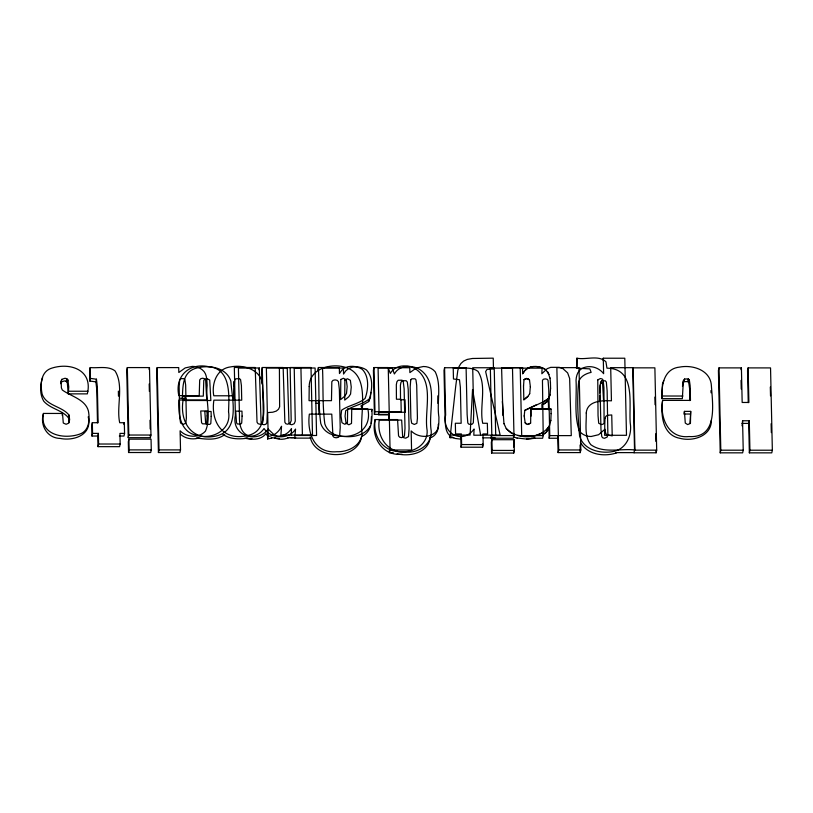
<?xml version="1.0" encoding="UTF-8"?>
<svg xmlns="http://www.w3.org/2000/svg" width="813" height="813" viewBox="0 0 813 813"><rect width="100%" height="100%" fill="white"/><g stroke="black" fill="none" stroke-linecap="round" stroke-linejoin="round"><path stroke-width="1.22" d="M438.258 424.274C438.837 430.148 435.829 436.296 429.864 437.973M291.247 434.965L291.481 428.553C288.564 433.258 283.361 436.246 277.802 436.185L274.133 434.782L268.138 429.051C257.375 444.416 230.922 435.707 235.384 415.423L234.327 367.476L255.201 367.486L257.02 422.16L258.067 423.705L259.916 424.223L261.786 423.715L262.823 422.191L263.249 411.469L262.284 367.496L283.158 367.506L284.865 422.252L285.851 423.746L287.711 424.244L290.139 423.197L291.196 420.656L290.139 367.506L311.013 367.517L312.497 434.975L280.892 435.118L281.552 426.246C279.123 431.591 274.266 436.002 268.188 436.327L267.609 438.969L271.776 438.126M311.003 438.126L294.753 438.116L295.566 429.061C288.95 440.057 270.729 438.796 264.052 428.532C261.014 433.024 256.054 436.205 250.536 436.164M371.114 423.482L371.439 416.551M550.828 420.585L551.112 413.502M599.598 392.994L599.984 384.945M689.993 423.614L690.715 411.388L684.434 411.378L684.048 413.136M711.345 420.341C711.588 436.185 693.011 441.733 680.125 438.359C662.493 435.351 660.491 414.721 662.625 400.392L690.471 400.403L690.156 385.809L689.333 379.915L688.296 378.919L684.607 379.031L683.408 380.342L682.341 398.665L661.945 398.655L662.453 384.061L663.754 380.596M370.799 392.344L370.393 397.648L368.604 401.602L360.901 406.043M523.542 385.982L523.979 379.549M550.553 388.228L550.106 394.752L548.308 398.705L544.029 401.673M529.7 393.817L530.34 386.642M233.738 386.145L234.469 380.992M682.483 386.378L683.215 381.226M453.705 437.689L450.056 437.689L450.321 435.189M450.056 437.689L455.717 386.246L457.81 370.443L459.04 366.592L460.93 363.482L463.613 361.094L467.201 359.437L472.475 358.472L493.237 358.157L493.471 368.929L487.028 369.417L485.635 371.571L500.147 435.077L473.816 435.219L474.06 429C462.963 444.792 441.51 433.756 445.636 415.016L444.589 367.74L466.103 367.75L467.129 414.467L467.8 422.963L468.725 424.101L470.493 424.488L472.353 424.051L473.329 422.74L473.715 413.36L472.709 367.75L494.223 367.761L495.706 435.229M524.202 416.022L524.792 410.28L536.011 404.945M430.219 437.048C428.969 452.638 409.864 457.119 397.11 453.776M43.455 413.441C39.146 435.087 64.207 439.599 79.613 434.142C89.278 431.002 90.019 419.467 88.404 411.002C85.223 399.234 71.046 396.459 62.316 390.006L61.392 387.892L61.178 381.053L61.818 379.356L64.989 378.269L66.778 378.675L67.875 379.895L67.296 382.537L68.262 393.868L87.326 393.878C93.292 369.732 69.603 361.744 50.528 368.574C40.538 372.557 40.294 384.966 42.103 393.949C46.117 406.043 61.93 406.033 69.075 415.148L69.633 419.701L68.8 423.136L66.107 424.274L63.282 423.034L62.52 413.451L43.455 413.441C39.735 425.25 47.134 438.126 60.132 438.431C74.379 441.307 92.641 434.528 88.211 416.825M60.599 383.695L61.818 379.356M67.296 382.537L66.199 381.317L66.778 378.675M62.134 415.209L62.52 413.451M68.262 393.868L68.749 386.968L67.875 379.895M69.044 422.343L68.495 417.791L69.075 415.148M119.348 436.042L123.983 436.042L124.562 433.41L124.328 422.73L119.694 422.73C116.147 406.337 124.247 385.545 114.989 370.85C107.977 365.586 98.343 368.37 90.213 367.557L89.633 370.189L89.867 381.073L95.873 381.836L96.757 389.254L97.499 422.862M89.867 381.073L90.446 378.431L90.213 367.557M95.873 381.836L96.452 379.204L90.446 378.431M96.452 379.204L97.336 386.622L98.129 422.719L92.326 422.719L91.747 425.351L91.981 436.032L97.784 436.032L98.363 433.39L92.56 433.39L91.981 436.032M124.562 433.41L119.928 433.4L120.161 444.03L119.582 446.662L98.017 446.652L98.597 444.02L98.363 433.39M127.326 367.578L126.747 370.21L128.23 437.668L150.385 437.689L150.964 435.046L149.48 367.588L127.326 367.578L128.81 435.036L128.23 437.668M123.942 424.488L124.328 422.73M128.901 439.152L128.322 441.794L128.556 452.516L150.71 452.526L151.289 449.894L151.045 439.162L128.901 439.152L129.135 449.884L128.556 452.516M149.094 369.346L149.48 367.588M157.194 367.588L156.614 370.23L158.423 452.536L179.937 452.546L180.516 449.904L180.1 430.778C186.634 437.526 198.941 438.451 205.425 431.164C211.614 417.079 205.394 400.372 207.173 385.514C206.807 380.799 207.112 375.606 204.124 371.622A14.543 13.821 12.4 0 0 192.315 366.389L185.212 367.913L178.819 372.496L178.708 367.598L157.194 367.588L159.002 449.894L158.423 452.536M182.905 396.124L203.301 396.134L203.778 380.454L204.988 379.132L207.02 378.695L209.713 380.017L210.852 400.514L183.006 400.494C179.643 422.658 192.163 441.52 216.319 435.981C240.536 430.199 232.03 399.102 230.821 381.023C226.024 366.572 207.274 364.468 194.683 368.655C181.899 373.36 182.945 387.75 182.325 398.756L185.923 398.766M233.595 398.431L234.662 380.108L235.861 378.797L239.55 378.685L240.587 379.681L241.41 385.575L241.725 400.169L213.88 400.159C210.526 422.313 223.047 441.174 247.193 435.636C270.282 431.042 262.589 402.1 262.64 385.525C261.888 369.935 243.92 364.254 230.78 366.887C216.797 368.38 211.421 383.502 213.789 395.779L234.174 395.799M258.9 369.752L259.286 367.994L238.412 367.984L239.469 415.931C239.174 423.746 240.587 433.827 249.591 436.042M262.284 367.496L261.705 370.128L262.01 383.949M317.832 370.159L318.411 367.517L339.336 367.537L339.468 373.543L341.653 370.382L344.438 368.126L347.822 366.765A18.211 17.297 12.4 0 1 362.252 369.346C369.488 376.592 368.33 389.64 365.098 398.451C358.228 404.132 348.858 405.179 341.612 410.189L340.982 415.778L341.958 422.669L344.742 424.274L347.425 422.923L347.649 408.868L367.832 408.878C372.435 430.362 353.269 439.914 334.56 435.29C328.32 434.02 322.659 429.671 320.759 423.471C318.249 404.945 319.265 386.155 318.411 367.517M374.397 414.366L374.976 411.724L401.226 411.744L400.951 399.234L396.429 399.234L396.327 384.671L396.917 381.744L398.157 380.26L402.079 380.199L403.228 381.521L404.132 388.817L405.006 428.319L404.427 436.144L401.642 437.668L399.671 437.221L398.563 435.89L397.567 419.569L375.149 419.559C372.547 437.211 383.787 453.004 402.638 451.601C414.772 452.445 428.075 443.624 427.13 430.423C423.827 411.002 435.382 380.83 414.782 368.462C406.825 364.265 395.027 364.773 390.301 373.452L388.096 367.557L374 367.547L373.421 370.189L374.397 414.366L389.397 414.376M368.604 401.602C371.917 391.836 374.275 378.025 366.338 369.864A18.211 17.297 12.4 0 0 351.907 367.283L348.523 368.635L345.738 370.891L343.553 374.051L343.421 368.045L322.497 368.035C323.35 386.663 322.334 405.453 324.844 423.98C326.369 428.858 330.19 432.658 334.844 434.65C346.704 438.227 363.452 438.105 370.393 425.982M371.531 411.144L371.917 409.386L351.734 409.376L351.511 423.431L348.828 424.782L346.043 423.177L345.068 416.286L345.688 410.697C352.933 405.687 362.313 404.64 369.183 398.97M375.149 419.559C370.535 437.018 382.577 456.388 402.059 454.233M379.061 412.242L405.311 412.252L405.037 399.742L400.514 399.742L400.413 385.179L401.002 382.252L402.242 380.769L406.165 380.718L407.313 382.029L408.217 389.325L409.081 428.827L408.512 436.652L405.728 438.177L403.756 437.729L402.648 436.398L401.652 420.077L379.234 420.067C376.632 437.719 387.872 453.512 406.724 452.109C418.858 452.953 432.16 444.132 431.215 430.941C427.912 411.52 439.467 381.338 418.868 368.97C410.911 364.773 399.112 365.281 394.376 373.97L392.181 368.065L378.086 368.065L379.061 412.242L378.482 414.874L388.482 414.884M393.279 452.658L389.488 452.658L390.067 450.016L388.248 367.71L409.762 367.72L409.874 372.618L416.266 368.035L423.37 366.511A14.543 13.821 12.4 0 1 435.179 371.744C441.906 385.586 436.551 402.435 438.918 417.201C438.725 421.937 439.416 427.211 436.479 431.286C429.996 438.573 417.689 437.648 411.154 430.9L411.571 450.026L390.067 450.016M444.589 367.74L444.01 370.372L445.057 417.658C445.473 424.193 444.863 432.374 451.002 436.571M461.042 447.201L461.621 444.569L461.388 433.939L455.575 433.939L455.341 423.258L461.154 423.258L460.351 387.171L459.477 379.742L453.461 378.98L453.227 368.096C461.357 368.919 470.991 366.135 478.003 371.389C487.261 386.094 479.172 406.886 482.719 423.278L487.353 423.278L487.587 433.949L482.952 433.949L483.186 444.579L482.607 447.211L461.042 447.201L460.808 436.571M491.245 438.217L491.824 435.585L490.341 368.116L512.495 368.126L513.979 435.595L513.399 438.227L491.245 438.217L491.194 435.717M491.916 439.701L491.337 442.333L491.57 453.065L513.725 453.075L514.304 450.443L514.07 439.711L491.916 439.701L492.15 450.422L491.57 453.065M514.07 439.711L513.592 447.12M543.44 404.315L547.728 401.337L550.076 394.6M558.043 438.248L549.182 438.248L549.761 435.616L548.755 389.701L548.043 380.352L547.078 379.244L545.269 378.878L543.369 379.254L542.454 380.403L543.216 435.605L542.637 438.248L531.245 438.237M576.925 358.198L577.139 368.167L589.862 368.889L591.132 372.364C585.817 373.574 580.096 376.399 578.622 382.12C576.834 399.905 578.013 417.973 579.557 435.758C583.073 449.426 599.394 453.766 611.823 451.723C625.593 450.27 632.29 435.849 630.268 423.299C628.622 404.62 636.508 368.299 606.965 368.177L605.939 361.795C598.561 354.6 585.949 360.108 576.925 358.198L576.508 368.309M558.094 452.587L558.673 449.955L556.864 367.649L579.019 367.659L580.828 449.965L580.248 452.597L558.094 452.587L557.738 436.124M602.89 359.976L603.276 358.218L624.791 358.228L626.488 435.301L604.608 435.28L604.842 429.325L598.622 434.721L591.102 436.5A14.197 13.486 12.4 0 1 579.374 431.164C573.795 415.209 576.945 397.11 576.041 380.321C576.234 375.972 577.515 371.429 581.336 368.899C588.663 364.417 598.571 366.948 603.622 373.685L603.276 358.218M601.579 380.86L600.563 382.313L600.126 391.51L600.959 429.335L601.783 436.683L602.829 437.882L604.567 438.288L607.22 436.988L607.87 434.427L607.138 390.901L606.335 382.059L605.289 380.799L601.579 380.86L601 383.502L602.87 383.014M634.536 450.148L633.957 452.78L656.111 452.79L656.691 450.158L654.882 367.852L632.727 367.842L634.536 450.148L656.691 450.158M661.945 398.655C661.365 385.901 663.54 368.767 679.526 367.12C692.666 364.488 710.633 370.169 711.385 385.758C712.625 404.62 718.235 438.319 688.977 436.551C668.438 438.807 659.699 417.628 662.625 400.392M682.829 382.984L684.028 381.663L684.607 379.031M689.841 400.606L689.576 388.451L688.753 382.547L687.717 381.561L688.296 378.919M688.753 382.547L689.333 379.915M748.123 367.893L748.885 402.465L742.167 402.465L741.415 367.893L718.997 367.883L718.418 370.515L720.227 452.831L742.645 452.841L743.224 450.199L742.574 420.768L749.281 420.768L749.932 450.209L749.352 452.841L771.771 452.851L772.35 450.219L770.541 367.913L748.123 367.893L747.543 370.535L748.245 402.638M720.227 452.831L720.806 450.189L718.997 367.883M741.029 369.651L741.415 367.893M742.045 425.86L742.574 420.768M749.352 452.841L748.702 423.41L749.281 420.768M550.797 420.433L549.517 425.727L546.763 429.721M361.551 436.957C357.08 460.676 314.601 460.26 310.22 436.927M42.611 377.669C39.959 385.23 39.603 394.275 43.831 401.327C50.569 408.919 62.123 409.976 68.495 417.791M547.728 401.337L549.049 398.228M529.67 393.665L527.85 396.541L523.846 399.864L523.511 385.829M549.486 425.575C540.879 439.62 517.19 440.28 506.275 428.512M548.907 428.207L546.153 432.201L542.423 435.006M548.938 428.36L546.184 432.353L542.454 435.158M522.657 373.634L524.842 370.474L527.617 368.218L531.001 366.866A18.211 17.297 12.4 0 1 545.432 369.448L549.1 374.417M266.146 433.349C261.359 440.158 252.182 439.945 244.926 438.166M530.604 423.024L527.922 424.366M524.009 379.701L526.59 378.36L529.476 379.884L530.371 386.795M523.816 399.711L527.82 396.388M362.385 436.114C372.212 431.154 372.263 418.959 371.917 409.386M548.287 398.553L543.999 401.52L524.822 410.433M543.419 404.163L547.698 401.185M224.713 434.589C216.675 440.809 205.76 439.254 196.411 437.953M61.239 381.998L64.41 380.901L66.199 381.317M289.143 437.424C284.621 439.67 279.062 439.985 274.469 437.77M542.068 433.065L535.574 435.504L527.332 436.317L517.739 435.382M616.6 452.871C604.211 457.069 587.23 454.762 580.452 442.363M684.028 381.663L687.717 381.561M524.954 378.807L528.409 378.888L529.507 380.037M197.803 438.309C191.807 439.701 185.049 438.532 180.496 434.223M249.957 438.807L251.939 438.563M279.306 438.583L271.298 437.618M526.753 438.949L534.984 438.136M535.015 438.288L526.783 439.101L517.159 438.024M246.613 438.278C238.666 439.386 229.713 439.172 222.945 434.396M501.621 367.771L522.556 367.781M68.841 391.236L87.906 391.246M662.524 396.012L682.92 396.033M179.439 398.248L185.435 398.248M315.942 403.299L319.682 403.309M551.041 409.122L530.859 409.112L531.021 416.185M683.855 414.02L690.135 414.02M741.995 423.4L748.702 423.41M128.81 435.036L150.964 435.046M450.636 435.057L470.097 435.067L472.546 389.508L480.615 435.067M295.332 435.483L316.582 435.494L315.098 368.025L294.225 368.015L295.282 421.164L294.215 423.705L291.796 424.752L289.936 424.254L288.95 422.77L287.243 368.015L266.369 368.004L267.335 411.978L266.908 422.699L265.871 424.234L263.991 424.732L262.152 424.223L261.105 422.679L259.286 367.994M491.824 435.585L513.979 435.595M543.216 435.605L521.702 435.595L520.218 368.137L542.098 368.147L541.854 373.746L547.251 368.635L550.747 367.354L559.192 367.344L562.83 368.563L567.637 372.882L569.649 378.502L571.275 435.626L549.761 435.616M290.668 437.607L295.668 437.607M287.904 437.76L295.495 437.76M482.963 437.861L495.127 437.861M98.597 444.02L120.161 444.03M461.621 444.569L483.186 444.579M558.673 449.955L580.828 449.965M129.135 449.884L151.289 449.894M159.002 449.894L180.516 449.904M720.806 450.189L743.224 450.199M749.932 450.209L772.35 450.219M492.15 450.422L514.304 450.443M615.543 452.617L634.353 452.628M460.117 439.071L455.067 438.441L452.018 437.038M513.359 436.866L517.19 438.177M198.26 437.648L200.496 438.471M246.959 437.719L249.012 438.674M513.968 434.386L510.828 432.77L506.306 428.664L503.938 423.563M266.258 434.518L267.863 435.707M525.147 422.76L527.952 424.518L530.635 423.177L530.828 408.959L551.011 408.969L551.143 413.654M526.296 424.112L525.178 422.912L524.172 415.87M547.535 371.409L550.066 378.187M503.969 423.715L502.343 401.48M602.545 382.71L603.592 401.276M550.035 378.035L550.462 382.842M710.948 390.596L711.09 392.811M502.952 415.514L501.591 367.618L522.525 367.628L522.688 373.787L524.873 370.626L527.647 368.37L531.031 367.019A18.211 17.297 12.4 0 1 545.462 369.6M319.001 414.112L318.493 400.25M770.318 387.008L770.521 395.87M771.13 423.725L771.324 432.597M741.05 380.403L741.243 389.051M690.715 411.388L690.44 423.309L687.707 424.599L685.278 423.075L684.434 411.378M654.882 397.079L655.054 404.671M655.695 433.796L655.857 441.398M656.05 450.26L656.111 452.79M599.577 395.413L599.709 401.713M580.086 445.006L580.248 452.597M550.431 382.689L550.584 388.38M548.338 399.783L548.551 409.711M548.938 427.079L549.182 438.248M541.885 404.193L541.997 409.244M513.674 450.687L513.725 453.075M482.526 443.674L482.607 447.211M437.811 395.84L437.973 403.421M388.594 412.13L388.756 419.732M389.427 450.117L389.488 452.658M374 367.547L374.976 411.724M361.511 405.89L361.561 408.421M302.406 435.128L300.922 367.669L279.408 367.649L279.631 406.825L278.513 409.244L276.318 411.063L272.782 412.211L267.67 412.587L268.188 436.327M267.497 433.969L267.609 438.969M234.002 381.47L234.418 400.392M185.252 396.246L185.334 399.915M149.196 383.96L149.368 391.46M149.999 420.199L150.192 428.939M150.324 435.189L150.385 437.689M118.363 391.104L118.474 396.175M97.784 436.032L98.017 446.652M92.326 422.719L92.56 433.39M309.214 386.531L309.052 400.667L331.47 400.677L331.826 381.714L332.995 380.342L335.058 379.884L337.212 380.342L338.452 381.714L339.367 389.549L340.21 427.78L339.641 435.91L338.421 437.323L336.176 437.79L334.143 437.404L332.964 436.235L331.765 414.142L309.346 414.132C306.887 433.034 314.326 453.796 337.009 451.723C347.893 452.089 360.464 446.083 362.131 434.315C358.97 413.807 372.517 373.391 343.493 366.805C329.458 363.309 309.153 369.397 309.214 386.531M586.244 412.953C586.6 423.37 583.866 435.87 590.746 444.63C603.327 453.857 620.634 448.258 634.933 449.996L633.124 367.689L610.705 367.669L611.437 400.819C602.077 400.362 587.26 400.707 586.244 412.953M597.768 379.945L598.043 415.656L598.693 423.238L601.386 424.559L603.124 424.173L604.089 423.034L603.927 387.699L603.124 380.078L602.087 378.929L600.319 378.543L597.768 379.945M207.122 415.91L206.736 422.902L205.801 423.878L202.488 423.817L201.563 422.669L200.73 410.982L207.01 410.982L207.122 415.91M211.197 416.419L210.821 423.41L209.886 424.386L206.573 424.325L205.648 423.177L204.815 411.49L211.095 411.49L211.197 416.419M242.081 416.083L241.705 423.075L240.76 424.04L237.447 423.99L236.532 422.841L235.689 411.144L241.969 411.154L242.081 416.083M228.534 411.652C231.796 429.701 212.539 440.067 196.99 435.321C180.232 432.597 177.976 413.827 178.921 399.986L206.766 399.996L205.628 379.508L202.935 378.187L200.902 378.624L199.693 379.935L199.215 395.626L178.819 395.616C174.521 375.962 189.653 362.476 208.667 366.714C231.105 368.553 229.154 395.626 228.534 411.652M604.984 418.573C605.014 423.868 603.785 429.813 606.427 434.62L612.209 435.9L611.742 414.955L607.484 415.26L605.837 416.347L604.984 418.573M179.673 379.773L179.134 386.866L179.825 418.085L180.598 423.065L183.26 424.335L185.821 423.197L186.37 418.085L185.649 385.037L184.886 379.63L183.931 378.655L180.689 378.695L179.673 379.773M340.799 379.458L340.627 399.61L344.641 396.297L346.49 393.563L347.161 386.551L346.287 379.783L343.411 378.258L340.799 379.458M344.885 379.966L344.712 400.118L348.726 396.805L350.576 394.071L351.246 387.059L350.373 380.301L347.497 378.767L344.885 379.966M410.728 379.895L410.189 386.988L410.88 418.207L411.652 423.187L414.315 424.457L416.876 423.319L417.425 418.207L416.703 385.159L415.941 379.752L414.986 378.777L411.744 378.807L410.728 379.895"/></g></svg>
